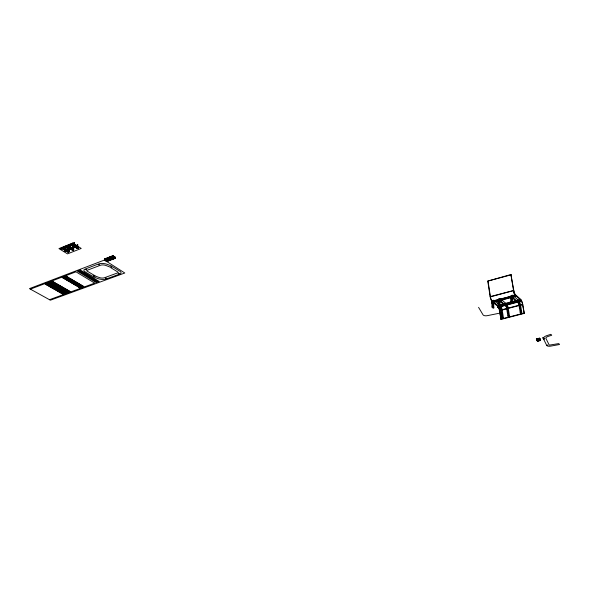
<?xml version="1.0" encoding="UTF-8"?>
<svg xmlns="http://www.w3.org/2000/svg" width="589" height="589" viewBox="0 0 589 589"><rect width="100%" height="100%" fill="white"/><g stroke="black" fill="none" stroke-linecap="round" stroke-linejoin="round"><path stroke-width="0.88" d="M73.824 243.647L73.485 243.934L73.64 243.522M69.966 248.565L69.568 248.823M109.098 258.254L109.208 257.481L110.408 256.833L113.787 258.718L110.408 256.833M111.336 257.4L111.446 256.627L112.646 255.979L114.619 257.481L112.646 255.979M107.338 258.924L109.318 260.419L106.867 259.101L106.977 258.335L108.17 257.688L111.549 259.572L108.17 257.688M107.124 261.06L104.643 259.948L104.754 259.182L105.946 258.542L107.927 260.029L108.398 259.852L107.816 260.802C99.504 256.377 113.184 264.895 105.085 259.97M111.814 257.216L112.514 256.951L114.988 258.078L115.098 257.305L112.617 256.178M107.308 259.123L108.037 258.659L110.511 259.771L110.622 259.005L108.148 257.886M109.569 258.07L110.268 257.805L112.749 258.924L112.852 258.151L111.711 258.402L109.709 257.099M112.514 256.951L113.095 255.994M113.817 258.519L110.717 256.546L109.068 257.172C108.192 259.079 111.557 260.596 112.882 259.234L112.882 257.953M113.478 259.005L113.64 257.835L115.289 257.209L115.127 258.38L113.478 259.005L110.379 257.032M108.899 258.343L110.548 257.717L110.717 256.546M110.268 257.805L110.85 256.856M105.946 258.542L109.009 260.699L110.651 260.08L110.651 258.807M111.306 257.599L111.306 256.318L112.955 255.685L115.289 257.209M111.1 259.55L111.711 258.402M111.24 259.859L111.402 258.681L113.051 258.063M111.137 257.489L112.793 256.863L112.955 255.685M113.338 258.704L113.449 257.93L114.649 257.283M108.479 257.4L106.837 258.026L106.668 259.197L108.31 258.571L108.479 257.4L111.579 259.366M108.037 258.659L108.619 257.702M109.348 260.213L106.248 258.247L104.614 258.873L104.444 260.043L124.794 273.002L50.389 300.199L29.45 288.625L104.444 260.043L106.786 261.545L108.42 260.927L108.428 259.646M108.869 260.397L108.98 259.631L110.15 259.182M109.009 260.699L109.179 259.528L110.813 258.91M111.549 259.572L112.271 259.108M113.787 258.718L114.516 258.254M104.444 260.043L106.079 259.418L106.248 258.247M105.806 259.506L106.388 258.556L108.398 259.852M106.653 261.236L106.764 260.471L107.956 259.83M106.786 261.545L106.955 260.375L108.59 259.756M109.318 260.419L110.04 259.955M107.095 261.258L107.816 260.802M77.696 244.869L77.483 246.15L75.826 246.813L76.04 245.532L77.696 244.869L77.66 246.261L76.172 246.857L76.386 245.576L77.873 244.98M75.134 247.27L77.255 248.61L77.468 247.152L78.153 246.872L77.947 248.153L77.255 248.425L75.134 247.093L73.478 247.755L73.691 246.474L75.348 245.812L75.134 247.27L73.478 247.755M77.255 248.61L78.293 248.197L78.506 246.916L76.386 245.576M72.668 243.404L74.803 244.752L74.582 246.033L72.447 244.685L72.668 243.404L74.324 242.727L74.288 244.126L72.8 244.729L73.014 243.441L74.508 242.845M74.111 245.208L71.976 243.684L70.319 244.347L70.098 245.628L71.762 245.149L73.897 246.489L74.936 246.077L75.149 244.796L73.014 243.441M71.564 248.698L71.777 247.424L73.257 246.835L73.043 248.109L71.564 248.698L73.684 250.03L73.897 248.757L71.777 247.424M73.08 246.717L71.431 247.38L71.21 248.661L72.859 247.998L73.257 246.835M72.661 250.435L72.874 249.162L70.754 247.836C68.707 247.417 68.088 251.047 70.533 249.11L72.661 250.435L73.684 250.03M74.324 242.727L74.111 244.015L72.447 244.685M73.654 247.866L74.111 245.031L74.803 244.752M68.884 249.589L70.525 248.933L72.653 250.259L73.338 249.986L73.551 248.713L71.431 247.38M69.701 244.597L68.052 245.26L67.831 246.541L69.48 245.878L69.701 244.597L69.664 245.988L68.184 246.585L68.405 245.304L69.885 244.707M69.502 246.879L69.288 248.16L67.146 246.82L65.497 247.483L65.718 246.202L67.367 245.539L69.502 246.879L70.194 246.607L69.973 247.881L67.831 246.541M68.766 251.812L68.979 250.539L66.859 249.213L66.638 250.487L68.766 251.812L68.081 252.077L65.953 250.759L64.319 251.415L64.547 250.141L66.174 249.486L65.961 250.936L64.319 251.415M69.06 249.699L69.509 247.063L67.374 245.723L65.718 246.202M69.112 251.849L69.333 250.575L67.205 249.257L66.984 250.531L69.112 251.849L68.088 252.254L65.961 250.936M70.275 245.746L70.496 244.464L71.976 243.861M65.497 247.483L67.153 246.997L69.296 248.337L70.319 247.925L70.54 246.644L68.405 245.304M70.525 248.933L70.746 247.652L69.104 248.315M70.533 249.11L70.754 247.836M71.762 245.149L71.976 243.684M67.146 246.82L67.367 245.539M67.153 246.997L67.374 245.723M66.984 250.531L68.449 249.942L68.67 248.668L68.272 249.832L66.638 250.487M68.088 252.254L68.309 250.988L66.182 249.662L64.724 250.251L62.574 248.845L60.932 249.324L61.16 248.043L62.787 247.387L64.216 248.271M65.114 246.452L64.886 247.726L63.251 248.389L63.472 247.108L65.114 246.452L65.07 247.836L63.597 248.433L63.818 247.152L65.291 246.563M64.503 251.525L64.937 248.72L65.615 248.44L65.394 249.721L63.251 248.389M65.674 247.594L65.902 246.312M64.716 250.17L65.74 249.758L65.961 248.484L63.818 247.152M62.574 248.845L62.787 247.387M61.109 249.434L61.337 248.153L62.802 247.564L64.23 248.455M74.405 246.607L74.162 246.982M64.341 247.174L64.282 247.66M61.852 248.183L61.793 248.661M68.935 245.326L68.692 245.701M66.461 246.865L66.682 246.496M72.344 247.976L72.565 247.601M60.932 249.324L62.567 248.661L64.709 249.994M70.098 245.628L71.755 244.965L73.897 246.312M64.945 248.897L65.961 248.484M66.859 249.213L68.493 248.558M67.205 249.257L68.67 248.668M68.302 250.811L68.979 250.539M72.867 248.985L73.551 248.713M105.917 258.74L106.388 258.556M114.619 257.481L115.098 257.305M30.392 289.147L75.952 271.816L94.741 283.125L49.491 299.705M76.923 245.598L76.688 245.974M67.728 249.28L67.492 249.655M492.095 301.656A4.278 1.237 74 0 1 490.129 296.606L487.766 281.086L510.913 274.54L513.799 290.502A3.468 0.92 73.9 0 0 515.544 294.794L515.677 295.59L520.794 300.11A3.438 0.898 74.1 0 1 522.495 304.322L524.269 313.392L501.07 319.385L499.406 310.41A3.387 0.972 74.3 0 0 497.69 306.258M487.766 281.086L511.215 274.827M488.082 281.365L490.446 296.878L513.799 290.502L490.129 296.606L490.446 296.878A3.424 0.987 74 0 0 492.139 301.045M498.905 306.442L499.155 308.01L501.062 307.502L501.46 307.995L499.553 308.503L498.831 306.376M491.572 301.273L492.058 302.702L491.572 301.273L515.242 295.207L515.449 296.407L512.621 297.165M493.604 301.053L510.913 296.377M512.415 295.972L515.242 295.207M514.197 295.987L515.677 295.59A4.337 1.149 73.9 0 1 513.498 290.222M493.494 301.995L510.832 297.32M512.334 296.915L515.449 296.407M493.796 302.238L511.119 297.57M501.173 306.228L501.43 307.797L499.995 308.084L501.754 317.604L502.704 318.634L500.989 308.15L494.716 302.901A4.314 1.244 74.2 0 0 493.678 304.513L493.832 307.914L493.015 308.128L492.014 307.046L491.844 303.32L492.669 303.099A6.906 1.988 74.2 0 1 494.333 300.53L494.826 301.958L494.635 300.773M506.923 306.287L500.886 301.244A4.329 1.222 74.2 0 0 499.87 302.856L500.046 306.258L499.222 306.479L498.235 305.389L498.044 301.649L498.868 301.428A6.928 1.951 74.2 0 1 500.495 298.859L506.503 303.909A3.409 0.942 74.2 0 1 508.219 308.084L509.625 316.845L508.682 315.807L507.019 306.42L506.084 306.471L500.061 301.465A4.329 1.222 74.2 0 0 499.73 301.273M513.91 296.326L518.541 300.39L519.019 301.811L518.821 300.633A3.431 0.906 74.2 0 1 520.529 304.837L521.994 313.65L521.081 312.597L519.38 303.21L513.365 297.887A4.366 1.171 74.1 0 0 512.415 299.492L512.629 302.915L511.789 303.136L510.825 302.032L510.589 298.277L511.429 298.049A6.98 1.87 74.1 0 1 512.96 295.494L513.453 296.944L513.247 295.744M516.413 301.273L500.356 305.551L500.878 307.944L500.076 308.157L493.67 302.982M494.716 302.901L493.899 303.114A4.314 1.244 74.2 0 0 493.258 302.974M500.061 301.465L500.886 301.244M512.106 297.901A4.359 1.171 74.1 0 1 512.533 298.108L513.365 297.887M492.86 304.734L493.678 304.513M499.045 303.077L499.87 302.856M511.576 299.72L512.415 299.492M495.32 301.34L500.127 305.293L500.967 305.382L501.349 307.738M499.339 305.006L515.331 300.743M517.738 300.103L520.654 299.322A4.292 1.126 74.1 0 1 522.789 304.587L524.269 313.392M492.014 307.046L492.838 306.832L493.832 307.914M498.235 305.389L499.06 305.168L500.046 306.258M510.825 302.032L511.664 301.804L512.629 302.915M500.436 307.583L500.054 305.235L516.067 301.045M517.716 300.611L520.514 299.86L521 301.288L497.882 307.429L497.396 306.022M517.871 300.883L520.794 300.11M497.587 307.193L520.72 301.045M499.111 308.143L501.018 307.635L501.46 307.995M500.009 308.099L499.155 308.01M512.533 298.108L518.401 303.21L519.226 302.996M500.429 309.129L501.232 308.916M508.808 317.051L507.873 316.021L506.511 307.517L507.32 307.303M520.882 312.104L521.169 313.863L520.249 312.811L518.828 304.263L519.653 304.049M500.834 310.035L499.406 310.41L501.07 319.385M501.335 309.902L502.137 309.689A3.394 0.964 74.2 0 0 500.922 306.155M502.262 309.652L506.555 308.526M507.409 308.297L518.121 305.477M519.579 305.087L522.789 304.587L519.866 305.352M501.136 310.285L499.708 310.661A4.233 1.215 74.3 0 0 498.677 307.178M502.564 309.91L506.857 308.783M508.292 308.4L518.416 305.735M501.754 317.604L502.564 317.39L503.507 318.421L502.137 309.689M507.873 316.021L508.682 315.807M520.249 312.811L521.081 312.597M500.768 319.135L523.982 313.134M73.551 243.463L73.316 243.839M71.026 244.479L70.79 244.855M66.424 246.335L66.189 246.71M68.965 245.856L69.193 245.48M61.889 248.705L62.11 248.337M72.307 247.446L72.072 247.822M67.588 249.699L67.86 249.405L67.669 249.765M539.303 339.514L539.472 340.766L537.477 338.638L536.343 338.918L537.47 341.245L537.301 339.993M538.56 339.617L539.517 340.7L540.606 340.494L540.437 339.242L539.48 338.16L538.346 338.432L539.524 340.751M543.824 337.401L542.454 337.733L543.537 338.969L544.751 338.749L543.691 339.286L546.577 345.132L547.925 345.228L546.725 345.434A3.276 1.362 -6.6 0 0 550.597 346.141L559.55 344.499L558.777 343.593L549.265 345.139L545.966 338.535A4.16 1.752 -6.7 0 1 548.094 336.422L551.709 335.259L550.899 334.309L546.931 335.59A6.663 2.805 -6.7 0 0 543.537 338.969M536.513 340.17L537.647 339.897L537.477 338.638M538.243 339.772L538.405 340.965A6.391 1.62 74.7 0 1 537.278 338.69L538.243 339.772L539.657 339.411L539.48 338.16M540.238 339.286L540.408 340.479A6.398 1.605 74.7 0 1 539.288 338.204L540.437 339.242M537.514 341.178L538.604 340.972L538.434 339.72M498.647 313.37L487.331 315.66A3.497 1.598 -5.5 0 1 483.039 314.85L478.57 307.348M64.363 247.704L64.599 247.328M65.239 250.281L65.004 250.649M45.235 283.5L47.113 284.568L44.941 283.611M64.245 294.301L62.147 293.381L63.951 294.404M47.621 282.595L49.491 283.662L47.319 282.705M66.609 293.432L64.503 292.512L66.307 293.543M46.428 283.044L48.305 284.112L46.126 283.162M65.423 293.867L63.325 292.947L65.129 293.977M50.006 281.689L51.876 282.757L49.704 281.8M68.979 292.564L66.881 291.643L68.677 292.674M48.806 282.138L50.683 283.213L48.512 282.256M67.794 292.998L65.688 292.078L67.492 293.108M51.199 281.233L53.076 282.308L50.904 281.343M70.165 292.129L68.066 291.202L69.87 292.24M62.125 277.073L64.297 278.052L62.434 276.955M81.017 288.154L79.22 287.101L81.319 288.043M63.649 276.491L65.519 277.588L63.347 276.609M82.534 287.601L80.435 286.659L82.232 287.712M64.878 276.027L66.741 277.124L64.569 276.145M83.748 287.152L81.65 286.21L83.439 287.263M63.597 248.433L65.74 249.758M63.472 247.108L65.615 248.44M106.955 260.375L104.614 258.873M71.21 248.661L73.338 249.986M109.179 259.528L106.977 258.335M68.052 245.26L70.194 246.607M68.184 246.585L70.319 247.925M111.402 258.681L109.068 257.172M73.691 246.474L75.348 245.996L77.468 247.328M72.8 244.729L74.936 246.077M76.172 246.857L78.293 248.197M75.826 246.813L77.947 248.153M113.64 257.835L111.306 256.318M76.04 245.532L78.153 246.872M108.42 260.927L106.079 259.418M110.651 260.08L108.31 258.571M112.882 259.234L110.548 257.717M106.278 259.329L108.288 260.618M105.225 259.005L107.264 260.095M104.754 259.182L107.787 261.001M115.127 258.38L112.793 256.863M108.509 258.475L110.511 259.771M107.448 258.151L109.458 259.447M108.008 258.858L110.01 260.154M110.739 257.629L112.749 258.924M109.687 257.305L111.689 258.6M110.239 258.011L112.241 259.307M109.208 257.481L111.211 258.777M107.478 257.953L109.488 259.248M111.925 256.443L113.92 257.746M112.484 257.157L114.487 258.453M111.446 256.627L113.449 257.93M112.985 256.767L114.988 258.078M111.947 256.244L113.949 257.548M500.054 305.235L500.51 307.649M515.544 294.794L520.654 299.322L521 301.288M506.084 306.471L506.511 307.517M518.401 303.21L518.828 304.263M536.55 340.096L537.521 341.237M538.604 340.972L537.588 339.853L537.661 341.141A6.391 1.62 74.7 0 1 536.535 338.866M540.606 340.494L539.598 339.367L540.555 340.449M514.963 294.956L515.161 296.149M501.04 305.448L500.569 304.888L501.018 307.635M510.913 274.54L514.16 294.25M497.882 307.429L497.565 305.485A4.233 1.215 74.3 0 1 498.036 306.015M511.429 298.049L511.664 301.804M498.868 301.428L499.06 305.168M492.669 303.099L492.838 306.832M492.853 304.233A4.314 1.244 74.2 0 1 492.971 303.423M500.378 306.84A3.394 0.964 74.2 0 1 500.503 307.105M500.952 308.297A3.394 0.964 74.2 0 1 501.276 309.593M491.844 303.32A6.899 1.995 74.2 0 1 493.523 300.743M511.569 299.462A4.359 1.171 74.1 0 1 511.775 298.122M518.614 301.715A3.431 0.906 74.2 0 1 519.542 304.263M510.589 298.277A6.98 1.877 74.1 0 1 512.128 295.715M499.148 301.759A4.329 1.222 74.2 0 1 499.207 301.605M505.693 304.13A3.409 0.942 74.2 0 1 505.811 304.241M506.26 304.866A3.409 0.942 74.2 0 1 507.32 307.833M498.044 301.649A6.928 1.958 74.2 0 1 499.494 298.947M94.321 275.365L92.598 276.27L85.037 271.794A3.806 1.848 8.8 0 1 84.971 269.121L85.979 269.74L86.62 269.497L85.611 268.878L97.752 264.262L98.761 264.895L99.416 264.645L98.407 264.019A7.642 3.77 8.4 0 1 107.441 264.424L111.895 266.184L110.099 267.119L106.042 265.529A4.778 2.356 8.4 0 0 100.41 265.271L86.981 270.351A0.95 0.464 8.8 0 0 86.995 271.021L94.321 275.365M95.05 275.932L93.32 276.837L97.708 278.509A7.517 3.644 8.3 0 0 106.491 278.899L105.519 278.303L106.16 278.067L107.132 278.663L119.243 274.224L118.279 273.62L118.934 273.384L119.891 273.988A3.77 1.855 7.8 0 0 120.009 271.338L112.609 266.773L110.82 267.7L117.999 272.111A0.942 0.464 7.8 0 1 117.969 272.773L104.555 277.706A4.697 2.282 8.3 0 1 99.055 277.463L95.05 275.932M72.697 243.051L58.952 248.602L67.507 253.881L81.208 248.44L72.697 243.051M78.455 270.859L77.468 271.242L96.243 282.58L97.229 282.219L78.455 270.859M80.472 270.101L79.471 270.476L98.238 281.844L99.224 281.483L80.472 270.101M45.257 284.075L48.394 285.849L45.257 284.075M46.443 283.618L49.579 285.4L46.443 283.618M47.635 283.169L50.764 284.951L47.635 283.169M48.828 282.72L51.957 284.502L48.828 282.72M50.021 282.264L53.15 284.053L50.021 282.264M51.214 281.807L54.343 283.603L51.214 281.807M52.414 281.358L55.535 283.154L52.414 281.358M62.434 277.552L65.548 279.37L62.434 277.552M63.649 277.088L66.763 278.914L63.649 277.088M64.871 276.624L67.985 278.45L64.871 276.624M66.101 276.153L69.207 277.993L66.101 276.153M47.724 284.914L50.845 286.681L47.724 284.914M48.916 284.465L52.031 286.239L48.916 284.465M50.102 284.016L53.216 285.79L50.102 284.016M51.295 283.559L54.409 285.341L51.295 283.559M52.487 283.11L55.602 284.892L52.487 283.11M53.687 282.654L56.794 284.443L53.687 282.654M64.9 278.413L68.007 280.231L64.9 278.413M66.123 277.949L69.222 279.768L66.123 277.949M67.345 277.485L70.444 279.311L67.345 277.485M48.997 286.195L52.104 287.962L48.997 286.195M50.183 285.746L53.29 287.513L50.183 285.746M51.376 285.304L54.475 287.071L51.376 285.304M52.561 284.855L55.66 286.622L52.561 284.855M53.754 284.406L56.853 286.18L53.754 284.406M54.946 283.95L58.046 285.731L54.946 283.95M56.146 283.5L59.246 285.282L56.146 283.5M66.152 279.731L69.237 281.535L66.152 279.731M67.367 279.267L70.452 281.078L67.367 279.267M68.589 278.811L71.674 280.622L68.589 278.811M69.811 278.347L72.896 280.165L69.811 278.347M51.449 287.027L54.541 288.787L51.449 287.027M52.635 286.585L55.727 288.345L52.635 286.585M53.827 286.136L56.912 287.903L53.827 286.136M55.013 285.687L58.105 287.454L55.013 285.687M56.205 285.238L59.29 287.012L56.205 285.238M57.398 284.796L60.483 286.563L57.398 284.796M68.604 280.585L71.681 282.389L68.604 280.585M69.826 280.121L72.896 281.932L69.826 280.121M71.041 279.665L74.118 281.476L71.041 279.665M52.708 288.301L55.786 290.053L52.708 288.301M53.893 287.859L56.971 289.611L53.893 287.859M55.079 287.417L58.156 289.17L55.079 287.417M56.264 286.968L59.342 288.728L56.264 286.968M57.457 286.526L60.534 288.286L57.457 286.526M58.65 286.077L61.727 287.844L58.65 286.077M59.842 285.628L62.92 287.395L59.842 285.628M69.841 281.888L72.896 283.684L69.841 281.888M71.055 281.432L74.111 283.235L71.055 281.432M72.27 280.975L75.333 282.779L72.27 280.975M73.492 280.519L76.548 282.322L73.492 280.519M55.145 289.125L58.208 290.87L55.145 289.125M56.33 288.684L59.393 290.429L56.33 288.684M57.516 288.242L60.579 289.994L57.516 288.242M58.701 287.8L61.764 289.552L58.701 287.8M59.894 287.358L62.957 289.111L59.894 287.358M61.087 286.909L64.149 288.669L61.087 286.909M72.278 282.735L75.326 284.524L72.278 282.735M73.492 282.286L76.541 284.075L73.492 282.286M74.715 281.829L77.755 283.626L74.715 281.829M56.389 290.392L59.445 292.122L56.389 290.392M57.567 289.95L60.623 291.688L57.567 289.95M58.753 289.508L61.808 291.253L58.753 289.508M59.938 289.066L62.994 290.811L59.938 289.066M61.131 288.625L64.179 290.377L61.131 288.625M62.324 288.183L65.372 289.935L62.324 288.183M63.516 287.741L66.564 289.493L63.516 287.741M73.492 284.031L76.526 285.812L73.492 284.031M74.707 283.581L77.741 285.363L74.707 283.581M75.922 283.132L78.955 284.914L75.922 283.132M77.144 282.676L80.178 284.465L77.144 282.676M58.804 291.209L61.845 292.939L58.804 291.209M59.99 290.767L63.03 292.505L59.99 290.767M61.175 290.333L64.208 292.063L61.175 290.333M62.36 289.891L65.401 291.629L62.36 289.891M63.553 289.449L66.586 291.194L63.553 289.449M64.738 289.008L67.779 290.752L64.738 289.008M75.915 284.87L78.941 286.644L75.915 284.87M77.13 284.421L80.156 286.202L77.13 284.421M78.352 283.972L81.37 285.753L78.352 283.972M60.034 292.461L63.067 294.176L60.034 292.461M61.219 292.026L64.245 293.749L61.219 292.026M62.397 291.584L65.423 293.315L62.397 291.584M63.583 291.15L66.609 292.88L63.583 291.15M64.775 290.716L67.794 292.446L64.775 290.716M65.961 290.274L68.987 292.011L65.961 290.274M67.153 289.832L70.172 291.57L67.153 289.832M77.122 286.158L80.126 287.925L77.122 286.158M78.33 285.709L81.341 287.476L78.33 285.709M79.544 285.26L82.556 287.034L79.544 285.26M80.767 284.811L83.771 286.585L80.767 284.811M539.495 339.47L538.537 338.38A6.398 1.612 74.7 0 0 539.664 340.663L539.495 339.47"/></g></svg>
